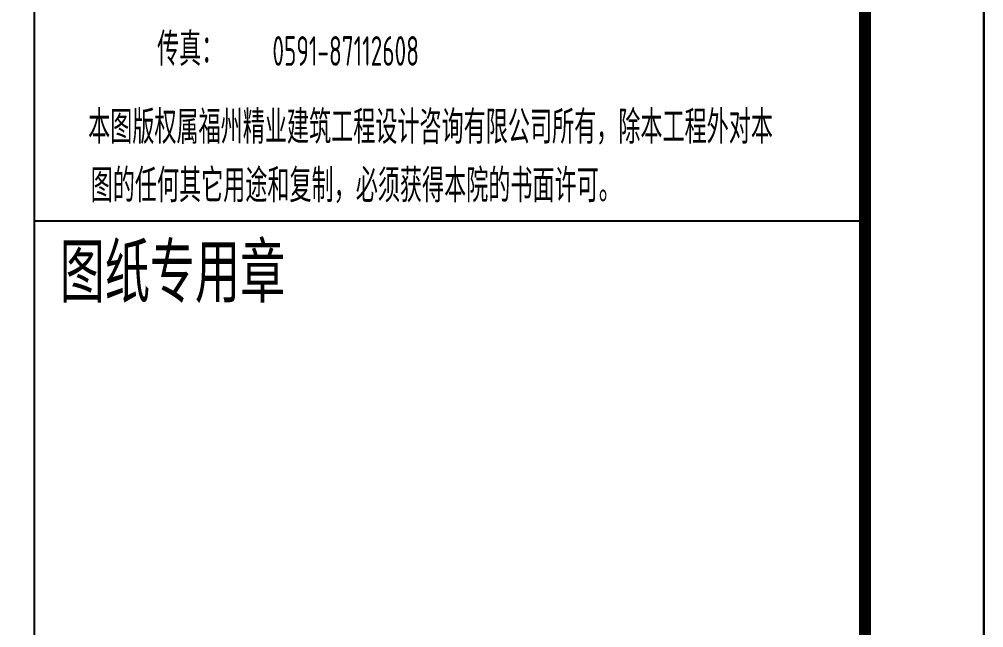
# Model space of a CAD drawing. Extents: x 580289 to 1106878, y -144605 to 78052.
# Drawn here: x 924665 to 932794, y -14192 to -9068 of the extents above; entities that cross this region are included whole.
import ezdxf
from ezdxf.enums import TextEntityAlignment as Align

# ---------------------------------------------------------------- set-up
doc = ezdxf.new("R2010")
doc.units = 0
doc.header["$LTSCALE"] = 100
doc.layers.add('T图框', color=7, linetype='CONTINUOUS')
doc.layers.add('图框', color=254, linetype='CONTINUOUS')
doc.styles.add('HZTXT2', font='tssdeng.shx', dxfattribs={"width": 0.7, "bigfont": 'tssdchn.shx'})
doc.styles.add('TK', font='tssdeng.shx', dxfattribs={"width": 0.7, "bigfont": 'tssdchn.shx'})

# ---------------------------------------------------------------- blocks, each defined once
blk = doc.blocks.new('A$C72C84CBD')
at = {"layer": '图框', "color": 0}
for p, q in [((76100, 1000), (76100, 58400)), ((76100, 52931.8), (83100, 52931.8))]:
    blk.add_line(p, q, dxfattribs=at)
for points in [[(0, 0), (0, 59400), (84100, 59400), (84100, 0)], [(0, 0), (84100, 0), (84100, 59400), (0, 59400)]]:
    blk.add_lwpolyline(points, close=True, dxfattribs=at)
at = {"layer": '图框', "color": 0, "const_width": 100}
blk.add_lwpolyline([(2500, 1000), (83100, 1000), (83100, 58400), (2500, 58400)], close=True, dxfattribs=at)
at = {"layer": '图框', "color": 0}
for s, height, style, width, p in [('传真：', 280, 'TK', 0.7, (77411.4, 54391.4)), ('0591-87112608', 250, 'TK', 0.6, (78722.4, 54362.8)), ('图纸专用章', 500, 'HZTXT2', 0.8, (77261.9, 52520.6))]:
    blk.add_text(s, height=height, dxfattribs=dict(at, style=style, width=width)).set_placement(p, align=Align.MIDDLE)
at = {"layer": '图框', "color": 0, "style": 'HZTXT2', "width": 0.7}
for s, p in [('本图版权属福州精业建筑工程设计咨询有限公司所有，除本工程外对本', (76551.3, 53580.3)), ('图的任何其它用途和复制，必须获得本院的书面许可。', (76572.7, 53088.1))]:
    blk.add_text(s, height=280, dxfattribs=at).set_placement(p)
blk = doc.blocks.new('图框')
at = {"layer": 'T图框', "color": 4}
blk.add_blockref('A$C72C84CBD', (602717, 102743.5), dxfattribs=at)

msp = doc.modelspace()

# ---------------------------------------------------------------- block references
at = {"layer": 'T图框'}
msp.add_blockref('图框', (245976.7, -166440.6), dxfattribs=at)

doc.saveas('drawing.dxf')
